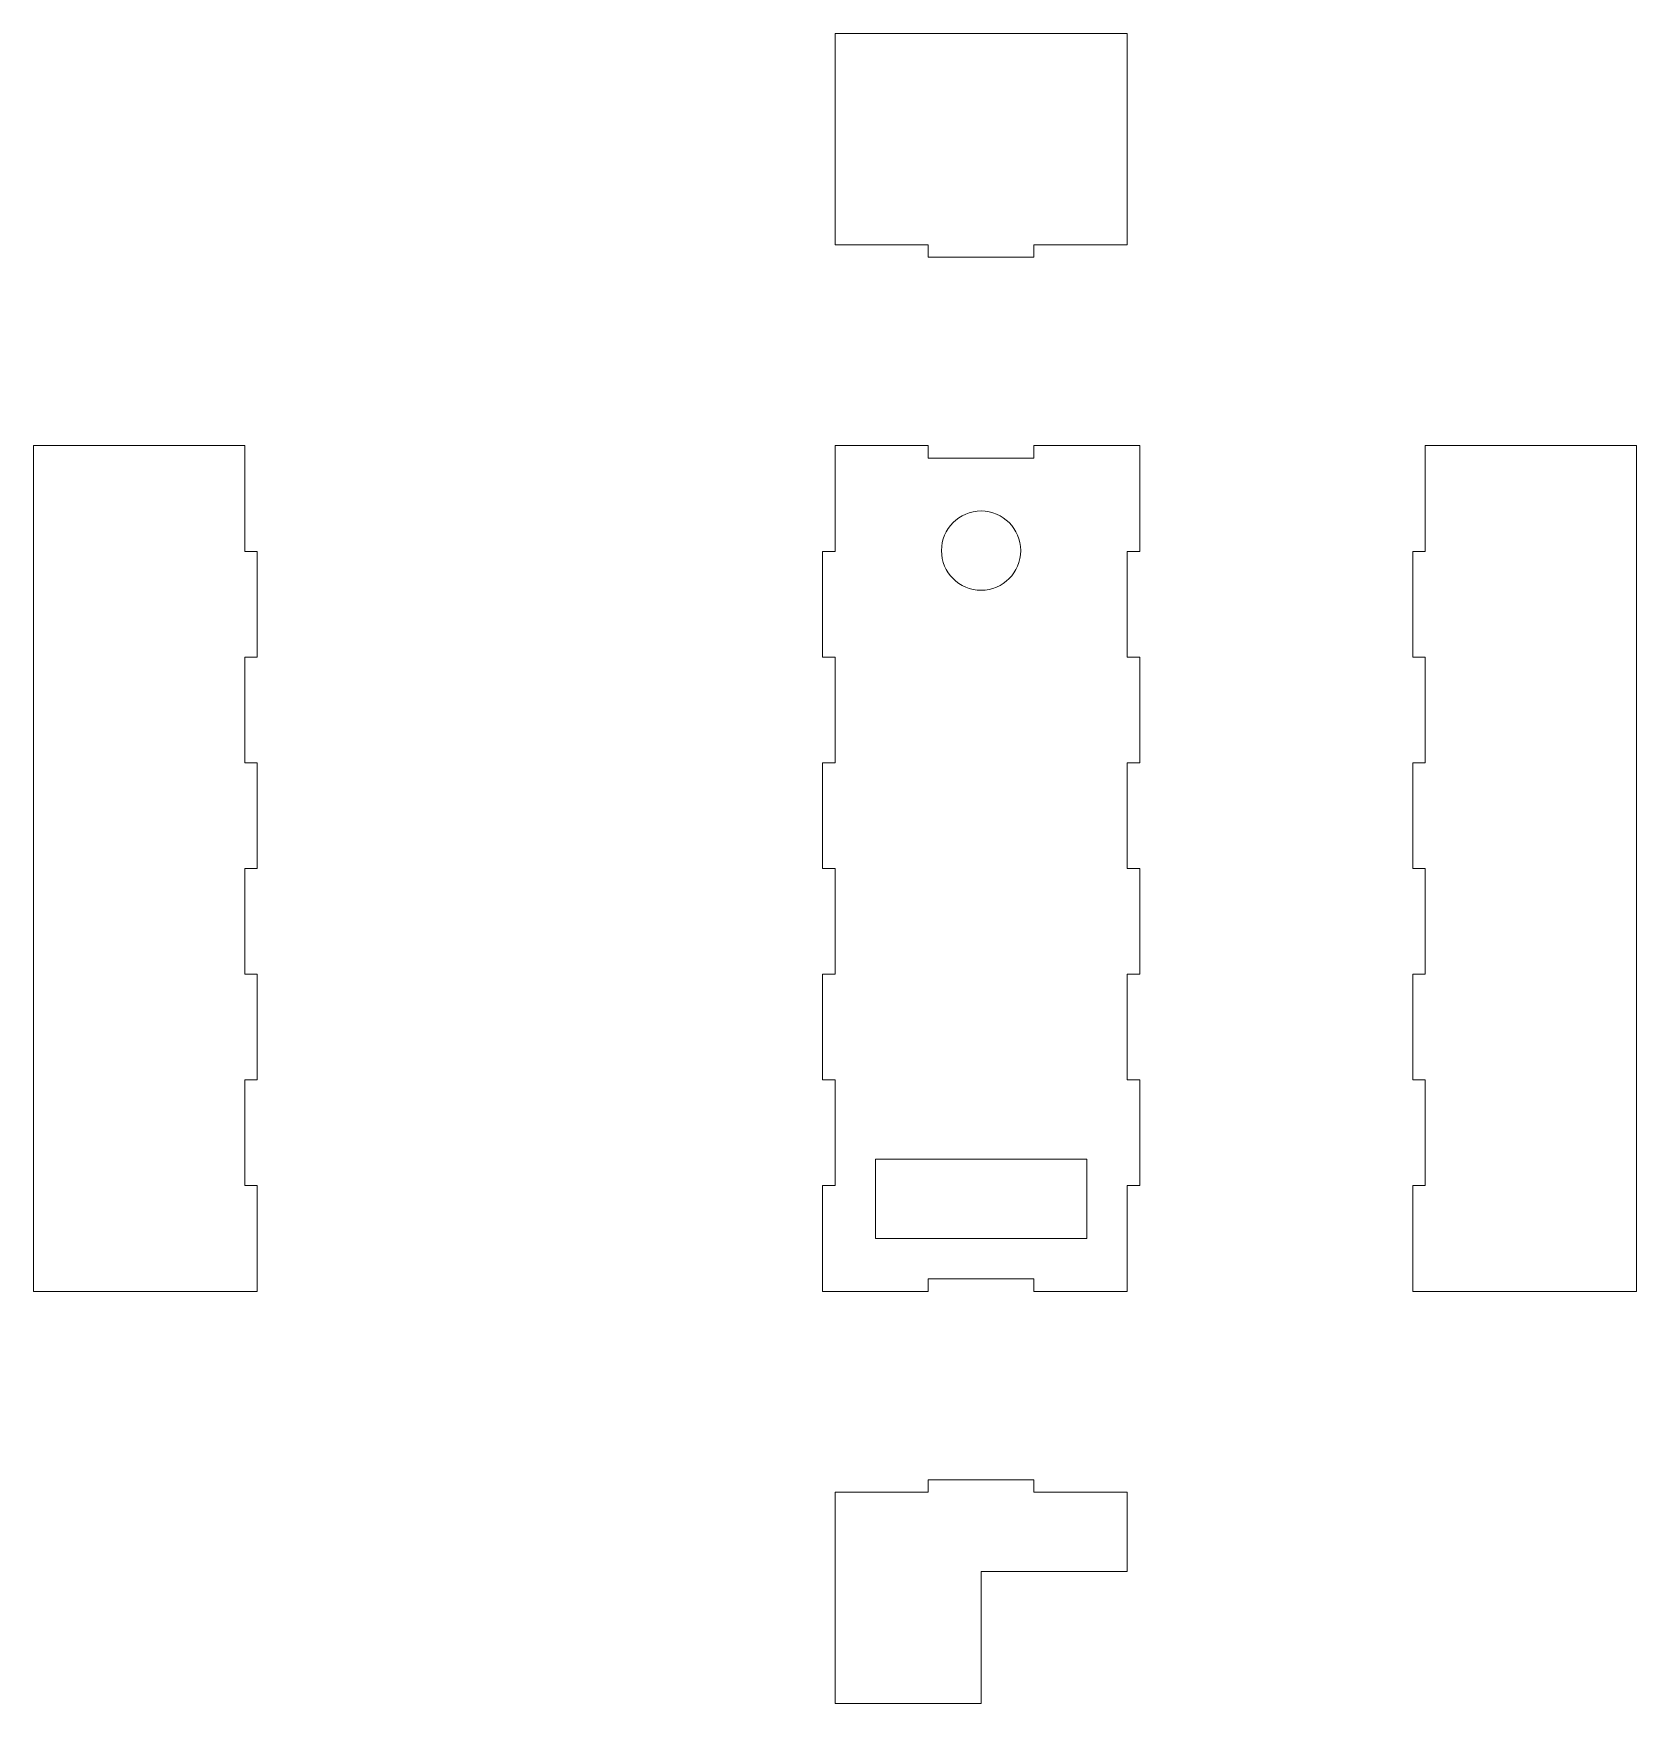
# Model space of a CAD drawing. Header units: inches. Extents: x -7.5 to 7.7, y -3.9 to 11.9.
import ezdxf
from ezdxf.lldxf.tags import DXFTag

# ---------------------------------------------------------------- set-up
doc = ezdxf.new("R2010")
doc.units = ezdxf.units.IN
doc.header["$MEASUREMENT"] = 0
doc.layers.add('1', color=7, linetype='CONTINUOUS', true_color=0xffffff)
doc.layers.add('61', color=7, linetype='CONTINUOUS', true_color=0xffffff)
tags = doc.linetypes.add('PHANTOM', pattern=[50.5, 18, -6.5, 6.5, -6.5, 6.5, -6.5]).pattern_tags.tags
tags[14:15] = [DXFTag(74, 4), DXFTag(75, 0), DXFTag(340, '0'), DXFTag(46, 0.0), DXFTag(50, 0.0), DXFTag(44, 0.0), DXFTag(45, 0.0)]
tags[12:13] = [DXFTag(74, 4), DXFTag(75, 0), DXFTag(340, '0'), DXFTag(46, 0.0), DXFTag(50, 0.0), DXFTag(44, 0.0), DXFTag(45, 0.0)]
tags[10:11] = [DXFTag(74, 4), DXFTag(75, 0), DXFTag(340, '0'), DXFTag(46, 0.0), DXFTag(50, 0.0), DXFTag(44, 0.0), DXFTag(45, 0.0)]
tags[8:9] = [DXFTag(74, 4), DXFTag(75, 0), DXFTag(340, '0'), DXFTag(46, 0.0), DXFTag(50, 0.0), DXFTag(44, 0.0), DXFTag(45, 0.0)]
tags[6:7] = [DXFTag(74, 4), DXFTag(75, 0), DXFTag(340, '0'), DXFTag(46, 0.0), DXFTag(50, 0.0), DXFTag(44, 0.0), DXFTag(45, 0.0)]
tags[4:5] = [DXFTag(74, 4), DXFTag(75, 0), DXFTag(340, '0'), DXFTag(46, 0.0), DXFTag(50, 0.0), DXFTag(44, 0.0), DXFTag(45, 0.0)]

msp = doc.modelspace()

# ---------------------------------------------------------------- linework, layer by layer
at = {"layer": '1', "color": 163, "linetype": 'CONTINUOUS', "lineweight": 18}
for p, q in [((0.118, 9.9), (0.118, 11.9)), ((2.882, 11.9), (0.118, 11.9)), ((2.882, 9.9), (2.882, 11.9)), ((0.118, 9.9), (1, 9.9)), ((1, 9.782), (1, 9.9)), ((1, 9.9), (1, 9.782)), ((2, 9.9), (2.882, 9.9)), ((2, 9.782), (2, 9.9)), ((1, 9.782), (2, 9.782)), ((-5.464, 8), (-7.464, 8)), ((-7.464, 8), (-7.464, 0)), ((-5.464, 7), (-5.464, 8)), ((0.118, 7), (0.118, 8)), ((0.118, 8), (1, 8)), ((1, 7.882), (1, 8)), ((2, 8), (3, 8)), ((2, 7.882), (2, 8)), ((3, 8), (3, 7)), ((5.7, 7), (5.7, 8)), ((5.7, 8), (7.7, 8)), ((7.7, 8), (7.7, 0)), ((1, 7.882), (1.5, 7.882)), ((1.5, 7.882), (1, 7.882)), ((1, 7.882), (2, 7.882)), ((-5.346, 7), (-5.464, 7)), ((-5.346, 6), (-5.346, 7)), ((0, 6), (0, 7)), ((0.118, 7), (0, 7)), ((2.882, 6), (2.882, 7)), ((2.882, 7), (3, 7)), ((5.582, 6), (5.582, 7)), ((5.582, 7), (5.7, 7)), ((-5.464, 5), (-5.464, 6)), ((-5.464, 6), (-5.346, 6)), ((0.118, 6), (0, 6)), ((0.118, 6), (0.118, 5)), ((2.882, 6), (3, 6)), ((3, 6), (3, 5)), ((5.7, 6), (5.582, 6)), ((5.7, 5), (5.7, 6)), ((-5.346, 5), (-5.464, 5)), ((-5.346, 4), (-5.346, 5)), ((0.118, 5), (0, 5)), ((0, 4), (0, 5)), ((2.882, 4), (2.882, 5)), ((2.882, 5), (3, 5)), ((5.582, 4), (5.582, 5)), ((5.582, 5), (5.7, 5)), ((-5.464, 3), (-5.464, 4)), ((-5.464, 4), (-5.346, 4)), ((0, 4), (0.118, 4)), ((0.118, 3), (0.118, 4)), ((2.882, 4), (3, 4)), ((3, 4), (3, 3)), ((5.7, 4), (5.582, 4)), ((5.7, 3), (5.7, 4)), ((-5.346, 3), (-5.464, 3)), ((-5.346, 2), (-5.346, 3)), ((0.118, 3), (0, 3)), ((0, 2), (0, 3)), ((2.882, 3), (3, 3)), ((2.882, 2), (2.882, 3)), ((5.582, 2), (5.582, 3)), ((5.582, 3), (5.7, 3)), ((-5.464, 1), (-5.464, 2)), ((-5.464, 2), (-5.346, 2)), ((0.118, 2), (0, 2)), ((0.118, 1), (0.118, 2)), ((2.882, 2), (3, 2)), ((3, 2), (3, 1)), ((5.7, 2), (5.582, 2)), ((5.7, 1), (5.7, 2)), ((2.5, 1.25), (0.5, 1.25)), ((0.5, 1.25), (0.5, 0.5)), ((2.5, 0.5), (2.5, 1.25)), ((-5.346, 1), (-5.464, 1)), ((-5.346, 0), (-5.346, 1)), ((0, 0), (0, 1)), ((0, 1), (0.118, 1)), ((2.882, 0), (2.882, 1)), ((2.882, 1), (3, 1)), ((5.582, 0), (5.582, 1)), ((5.582, 1), (5.7, 1)), ((0.5, 0.5), (1.5, 0.5)), ((1.5, 0.5), (2.5, 0.5)), ((-5.346, 0), (-7.464, 0)), ((1, 0), (0, 0)), ((0, 0), (1, 0)), ((1, 0), (1, 0.118)), ((1, 0.118), (2, 0.118)), ((1, 0.118), (1, 0)), ((2, 0.118), (2, 0)), ((2, 0), (2.882, 0)), ((5.582, 0), (7.7, 0)), ((1, -1.782), (1, -1.9)), ((1, -1.9), (1, -1.782)), ((1, -1.782), (2, -1.782)), ((2, -1.782), (2, -1.9)), ((0.118, -1.9), (1, -1.9)), ((0.118, -1.9), (0.118, -3.9)), ((2, -1.9), (2.882, -1.9)), ((2.882, -1.9), (2.882, -2.65)), ((1.5, -2.9), (1.5, -2.65)), ((1.5, -2.65), (2.882, -2.65)), ((1.5, -3.9), (1.5, -2.9)), ((1.5, -3.9), (0.118, -3.9))]:
    msp.add_line(p, q, dxfattribs=at)
at = {"layer": '1', "color": 252, "linetype": 'CONTINUOUS', "lineweight": 13}
for p, q in [((2.882, 11.9), (0.118, 11.9)), ((2.882, 11.9), (0.118, 11.9)), ((0.118, 11.9), (0.118, 9.9)), ((0.118, 11.9), (0.118, 9.9)), ((2.882, 9.9), (2.882, 11.9)), ((2.882, 9.9), (2.882, 11.9)), ((0.118, 9.9), (1, 9.9)), ((0.118, 9.9), (1, 9.9)), ((1, 9.9), (1, 9.782)), ((1, 9.9), (1, 9.782)), ((2, 9.782), (2, 9.9)), ((2, 9.782), (2, 9.9)), ((2, 9.9), (2.882, 9.9)), ((2, 9.9), (2.882, 9.9)), ((1, 9.782), (2, 9.782)), ((1, 9.782), (2, 9.782)), ((-7.464, 8), (-7.464, 0)), ((-5.464, 8), (-7.464, 8)), ((-5.464, 8), (-7.464, 8)), ((-7.464, 8), (-7.464, 0)), ((-5.464, 7), (-5.464, 8)), ((-5.464, 7), (-5.464, 8)), ((1, 8), (0.118, 8)), ((1, 8), (0.118, 8)), ((0.118, 8), (0.118, 7)), ((0.118, 8), (0.118, 7)), ((1, 7.882), (1, 8)), ((1, 7.882), (1, 8)), ((2, 8), (2, 7.882)), ((3, 8), (2, 8)), ((3, 8), (2, 8)), ((2, 8), (2, 7.882)), ((3, 7), (3, 8)), ((3, 7), (3, 8)), ((7.7, 8), (5.7, 8)), ((5.7, 8), (5.7, 7)), ((7.7, 8), (5.7, 8)), ((5.7, 8), (5.7, 7)), ((7.7, 0), (7.7, 8)), ((7.7, 0), (7.7, 8)), ((2, 7.882), (1, 7.882)), ((2, 7.882), (1, 7.882)), ((-5.346, 7), (-5.464, 7)), ((-5.346, 7), (-5.464, 7)), ((-5.346, 6), (-5.346, 7)), ((-5.346, 6), (-5.346, 7)), ((0.118, 7), (0, 7)), ((0, 7), (0, 6)), ((0, 7), (0, 6)), ((0.118, 7), (0, 7)), ((2.882, 6), (2.882, 7)), ((2.882, 7), (3, 7)), ((2.882, 7), (3, 7)), ((2.882, 6), (2.882, 7)), ((5.7, 7), (5.582, 7)), ((5.7, 7), (5.582, 7)), ((5.582, 7), (5.582, 6)), ((5.582, 7), (5.582, 6)), ((-5.464, 6), (-5.346, 6)), ((-5.464, 5), (-5.464, 6)), ((-5.464, 6), (-5.346, 6)), ((-5.464, 5), (-5.464, 6)), ((0, 6), (0.118, 6)), ((0, 6), (0.118, 6)), ((0.118, 6), (0.118, 5)), ((0.118, 6), (0.118, 5)), ((3, 6), (2.882, 6)), ((3, 6), (2.882, 6)), ((3, 5), (3, 6)), ((3, 5), (3, 6)), ((5.582, 6), (5.7, 6)), ((5.582, 6), (5.7, 6)), ((5.7, 6), (5.7, 5)), ((5.7, 6), (5.7, 5)), ((-5.346, 5), (-5.464, 5)), ((-5.346, 5), (-5.464, 5)), ((-5.346, 4), (-5.346, 5)), ((-5.346, 4), (-5.346, 5)), ((0, 5), (0, 4)), ((0, 5), (0, 4)), ((0.118, 5), (0, 5)), ((0.118, 5), (0, 5)), ((2.882, 4), (2.882, 5)), ((2.882, 5), (3, 5)), ((2.882, 4), (2.882, 5)), ((2.882, 5), (3, 5)), ((5.7, 5), (5.582, 5)), ((5.582, 5), (5.582, 4)), ((5.582, 5), (5.582, 4)), ((5.7, 5), (5.582, 5)), ((-5.464, 3), (-5.464, 4)), ((-5.464, 4), (-5.346, 4)), ((-5.464, 4), (-5.346, 4)), ((-5.464, 3), (-5.464, 4)), ((0, 4), (0.118, 4)), ((0, 4), (0.118, 4)), ((0.118, 4), (0.118, 3)), ((0.118, 4), (0.118, 3)), ((3, 4), (2.882, 4)), ((3, 4), (2.882, 4)), ((3, 3), (3, 4)), ((3, 3), (3, 4)), ((5.582, 4), (5.7, 4)), ((5.582, 4), (5.7, 4)), ((5.7, 4), (5.7, 3)), ((5.7, 4), (5.7, 3)), ((-5.346, 3), (-5.464, 3)), ((-5.346, 3), (-5.464, 3)), ((-5.346, 2), (-5.346, 3)), ((-5.346, 2), (-5.346, 3)), ((0.118, 3), (0, 3)), ((0.118, 3), (0, 3)), ((0, 3), (0, 2)), ((0, 3), (0, 2)), ((2.882, 3), (3, 3)), ((2.882, 3), (3, 3)), ((2.882, 2), (2.882, 3)), ((2.882, 2), (2.882, 3)), ((5.582, 3), (5.582, 2)), ((5.582, 3), (5.582, 2)), ((5.7, 3), (5.582, 3)), ((5.7, 3), (5.582, 3)), ((-5.464, 2), (-5.346, 2)), ((-5.464, 1), (-5.464, 2)), ((-5.464, 2), (-5.346, 2)), ((-5.464, 1), (-5.464, 2)), ((0, 2), (0.118, 2)), ((0, 2), (0.118, 2)), ((0.118, 2), (0.118, 1)), ((0.118, 2), (0.118, 1)), ((3, 2), (2.882, 2)), ((3, 2), (2.882, 2)), ((3, 1), (3, 2)), ((3, 1), (3, 2)), ((5.582, 2), (5.7, 2)), ((5.582, 2), (5.7, 2)), ((5.7, 2), (5.7, 1)), ((5.7, 2), (5.7, 1)), ((0.5, 0.5), (0.5, 1.25)), ((0.5, 0.5), (0.5, 1.25)), ((0.5, 1.25), (2.5, 1.25)), ((0.5, 1.25), (2.5, 1.25)), ((2.5, 1.25), (2.5, 0.5)), ((2.5, 1.25), (2.5, 0.5)), ((-5.346, 1), (-5.464, 1)), ((-5.346, 1), (-5.464, 1)), ((-5.346, 0), (-5.346, 1)), ((-5.346, 0), (-5.346, 1)), ((0, 1), (0, 0)), ((0, 1), (0, 0)), ((0.118, 1), (0, 1)), ((0.118, 1), (0, 1)), ((2.882, 1), (3, 1)), ((2.882, 1), (3, 1)), ((2.882, 0), (2.882, 1)), ((2.882, 0), (2.882, 1)), ((5.582, 1), (5.582, 0)), ((5.7, 1), (5.582, 1)), ((5.582, 1), (5.582, 0)), ((5.7, 1), (5.582, 1)), ((2.5, 0.5), (0.5, 0.5)), ((2.5, 0.5), (0.5, 0.5)), ((-7.464, 0), (-5.346, 0)), ((-7.464, 0), (-5.346, 0)), ((0, 0), (1, 0)), ((0, 0), (1, 0)), ((1, 0.118), (2, 0.118)), ((1, 0), (1, 0.118)), ((1, 0.118), (2, 0.118)), ((1, 0), (1, 0.118)), ((2, 0.118), (2, 0)), ((2, 0.118), (2, 0)), ((2, 0), (2.882, 0)), ((2, 0), (2.882, 0)), ((5.582, 0), (7.7, 0)), ((5.582, 0), (7.7, 0)), ((2, -1.782), (1, -1.782)), ((1, -1.782), (1, -1.9)), ((2, -1.782), (1, -1.782)), ((1, -1.782), (1, -1.9)), ((2, -1.9), (2, -1.782)), ((2, -1.9), (2, -1.782)), ((0.118, -1.9), (0.118, -3.9)), ((0.118, -1.9), (0.118, -3.9)), ((1, -1.9), (0.118, -1.9)), ((1, -1.9), (0.118, -1.9)), ((2.882, -1.9), (2, -1.9)), ((2.882, -1.9), (2, -1.9)), ((2.882, -2.65), (2.882, -1.9)), ((2.882, -2.65), (2.882, -1.9)), ((1.5, -2.65), (2.882, -2.65)), ((1.5, -2.65), (2.882, -2.65)), ((1.5, -3.9), (1.5, -2.65)), ((1.5, -3.9), (1.5, -2.65)), ((0.118, -3.9), (1.5, -3.9)), ((0.118, -3.9), (1.5, -3.9))]:
    msp.add_line(p, q, dxfattribs=at)
at = {"layer": '1', "color": 163, "linetype": 'PHANTOM', "lineweight": 18}
for p, q in [((0.118, 5), (0.118, 6)), ((0.118, 4), (0, 4))]:
    msp.add_line(p, q, dxfattribs=at)
at = {"layer": '1', "color": 163, "linetype": 'CONTINUOUS', "lineweight": 18}
msp.add_circle((1.5, 7.007), 0.375, dxfattribs=at)
at = {"layer": '1', "color": 252, "linetype": 'CONTINUOUS', "lineweight": 13}
msp.add_circle((1.5, 7.007), 0.375, dxfattribs=at)
msp.add_circle((1.5, 7.007), 0.375, dxfattribs=at)
at = {"layer": '61', "color": 23, "linetype": 'CONTINUOUS', "lineweight": 18}
msp.add_point((0, 0), dxfattribs=at)

doc.saveas('drawing.dxf')
